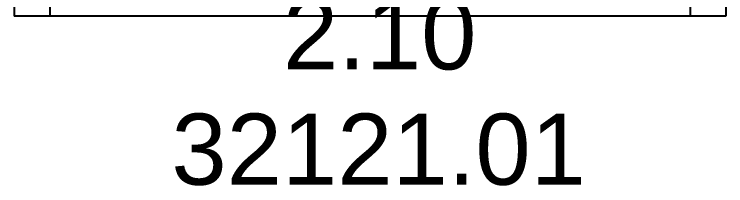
# Model space of a CAD drawing. Header units: inches. Extents: x 0 to 54693, y 0 to 31146.
# Drawn here: x 48978 to 49978, y 9605 to 9846 of the extents above; entities that cross this region are included whole.
import ezdxf

# ---------------------------------------------------------------- set-up
doc = ezdxf.new("R2010")
doc.units = ezdxf.units.IN
doc.header["$MEASUREMENT"] = 0
doc.layers.add('Added', color=3, linetype='Continuous')
doc.styles.get("Standard").update_dxf_attribs({"font": 'arial.ttf'})

msp = doc.modelspace()

# ---------------------------------------------------------------- linework, layer by layer
at = {"layer": 'Added', "linetype": 'Continuous', "lineweight": -2, "ltscale": 0.18}
for p, q in [((48978.23, 9893.35), (48978.23, 9843.35)), ((49028.23, 9893.35), (49028.23, 9843.35)), ((49928.23, 9893.35), (49928.23, 9843.35)), ((49978.23, 9893.35), (49978.23, 9843.35)), ((49978.23, 9843.35), (48978.23, 9843.35))]:
    msp.add_line(p, q, dxfattribs=at)

# ---------------------------------------------------------------- texts
at = {"layer": 'Added'}
for s, p in [('2.10', (49355.95, 9768.25)), ('32121.01', (49199.14, 9606.22))]:
    msp.add_text(s, height=100, dxfattribs=at).set_placement(p)

doc.saveas('drawing.dxf')
